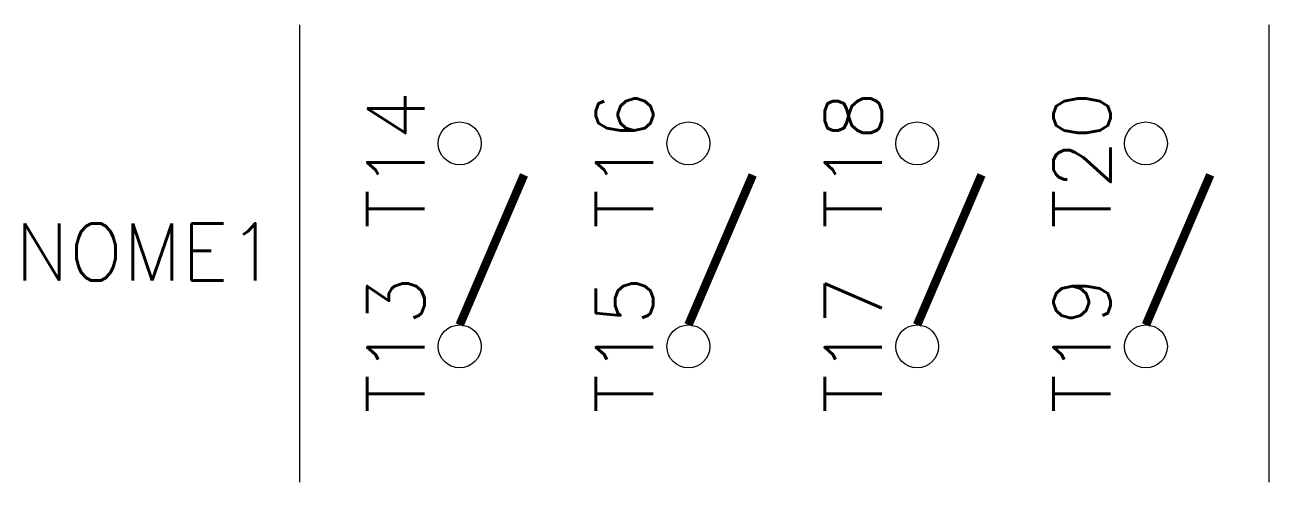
# Model space of a CAD drawing. Extents: x 1.9 to 45.4, y 0.3 to 16.3.
import ezdxf
from ezdxf.enums import TextEntityAlignment as Align

# ---------------------------------------------------------------- set-up
doc = ezdxf.new("R2010")
doc.units = 0
doc.header["$MEASUREMENT"] = 0
doc.layers.get('0').update_dxf_attribs({"linetype": 'CONTINUOUS'})
doc.styles.add('ROMANS', font='romans')

msp = doc.modelspace()

# ---------------------------------------------------------------- linework, layer by layer
for p, q in [((11.553, 0.316), (11.553, 16.316)), ((45.447, 0.316), (45.447, 16.316))]:
    msp.add_line(p, q)
at = {"color": 5, "const_width": 0.3, "flags": 128}
for points in [[(19.388, 11.066), (17.138, 5.816)], [(27.388, 11.066), (25.138, 5.816)], [(35.388, 11.066), (33.138, 5.816)], [(43.388, 11.066), (41.138, 5.816)]]:
    msp.add_lwpolyline(points, dxfattribs=at)
for centre in [(17.138, 12.168), (25.138, 12.168), (33.138, 12.168), (41.138, 12.168), (17.138, 5.066), (25.138, 5.066), (33.138, 5.066), (41.138, 5.066)]:
    msp.add_circle(centre, 0.75)

# ---------------------------------------------------------------- texts
at = {"color": 7, "style": 'ROMANS'}
for tag, text, p in [('T14', '14', (14.904, 11.591)), ('T16', '16', (22.904, 11.591)), ('T18', '18', (30.904, 11.591)), ('T20', '20', (38.904, 11.591)), ('T13', '13', (14.904, 5.119)), ('T15', '15', (22.904, 5.119)), ('T17', '17', (30.904, 5.119)), ('T19', '19', (38.904, 5.119))]:
    msp.add_attdef(tag, text=text, height=2, rotation=90, dxfattribs=at).set_placement(p, align=Align.MIDDLE_CENTER)
at = {"lineweight": -3, "style": 'ROMANS'}
msp.add_attdef('NOME1', text='', height=2, dxfattribs=at).set_placement((6.175, 8.366), align=Align.MIDDLE_CENTER)

doc.saveas('drawing.dxf')
